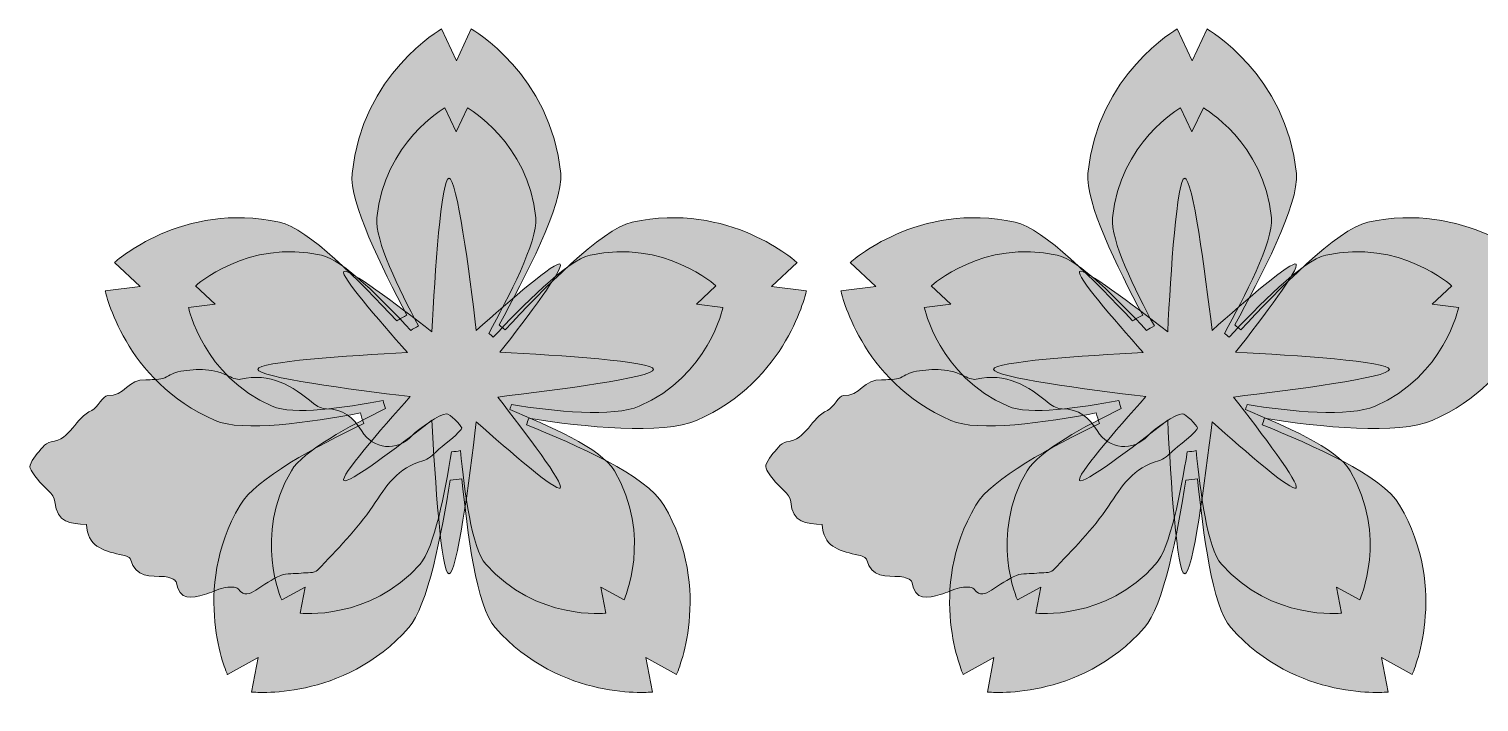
# Model space of a CAD drawing. Header units: inches. Extents: x 0 to 7.76, y -4.48 to -0.03.
# Drawn here: x 0.068 to 1.601, y -4.478 to -3.767 of the extents above; entities that cross this region are included whole.
import ezdxf

# ---------------------------------------------------------------- set-up
doc = ezdxf.new("R2010")
doc.units = ezdxf.units.IN
doc.header["$MEASUREMENT"] = 0
doc.layers.add('Layer 1', color=7, linetype='Continuous')

msp = doc.modelspace()

# ---------------------------------------------------------------- hatches: boundary and pattern name
at = {"layer": 'Layer 1', "true_color": 0xf39dc3}
h = msp.add_hatch(color=21, dxfattribs=at)
h.dxf.hatch_style = 2
edge = h.paths.add_edge_path()
edge.add_spline(control_points=[(0.8534, -4.0391), (0.8534, -4.0391), (0.8804, -4.0137), (0.8804, -4.0137), (0.8804, -4.0137), (0.8085, -3.9483), (0.706, -3.9711), (0.6734, -3.9783), (0.6106, -4.0434), (0.5717, -4.085), (0.5696, -4.0831), (0.5676, -4.0813), (0.5654, -4.0796), (0.5924, -4.0302), (0.6336, -3.9519), (0.6305, -3.9195), (0.6204, -3.815), (0.536, -3.7668), (0.536, -3.7668), (0.536, -3.7668), (0.5203, -3.8003), (0.5203, -3.8003), (0.5203, -3.8003), (0.5045, -3.7668), (0.5045, -3.7668), (0.5045, -3.7668), (0.4201, -3.815), (0.41, -3.9195), (0.4071, -3.9497), (0.4411, -4.0189), (0.468, -4.0694), (0.4643, -4.0712), (0.4606, -4.0732), (0.4572, -4.0755), (0.4179, -4.033), (0.3636, -3.9778), (0.3332, -3.9711), (0.2308, -3.9483), (0.1588, -4.0137), (0.1588, -4.0137), (0.1588, -4.0137), (0.1858, -4.0391), (0.1858, -4.0391), (0.1858, -4.0391), (0.1491, -4.0437), (0.1491, -4.0437), (0.1491, -4.0437), (0.1688, -4.1389), (0.2651, -4.1807), (0.294, -4.1933), (0.3653, -4.1827), (0.4189, -4.1727), (0.4198, -4.1765), (0.4209, -4.1802), (0.4223, -4.1839), (0.3724, -4.2079), (0.3079, -4.2425), (0.2916, -4.2701), (0.2383, -4.3606), (0.2782, -4.4492), (0.2782, -4.4492), (0.2782, -4.4492), (0.3107, -4.4313), (0.3107, -4.4313), (0.3107, -4.4313), (0.3038, -4.4678), (0.3038, -4.4678), (0.3038, -4.4678), (0.4004, -4.4783), (0.47, -4.3997), (0.4897, -4.3774), (0.5048, -4.3004), (0.5137, -4.2437), (0.5179, -4.2435), (0.522, -4.2431), (0.5261, -4.2423), (0.5319, -4.299), (0.5413, -4.3772), (0.5613, -4.3997), (0.6308, -4.4783), (0.7274, -4.4678), (0.7274, -4.4678), (0.7274, -4.4678), (0.7205, -4.4313), (0.7205, -4.4313), (0.7205, -4.4313), (0.753, -4.4492), (0.753, -4.4492), (0.753, -4.4492), (0.7929, -4.3606), (0.7396, -4.2701), (0.721, -4.2385), (0.6467, -4.2067), (0.5943, -4.1852), (0.5952, -4.1829), (0.596, -4.1806), (0.5968, -4.1782), (0.6545, -4.188), (0.7391, -4.1959), (0.7741, -4.1807), (0.8704, -4.1389), (0.8902, -4.0437), (0.8902, -4.0437), (0.8902, -4.0437), (0.8534, -4.0391), (0.8534, -4.0391)], knot_values=[0, 0, 0, 0, 1, 1, 1, 2, 2, 2, 3, 3, 3, 4, 4, 4, 5, 5, 5, 6, 6, 6, 7, 7, 7, 8, 8, 8, 9, 9, 9, 10, 10, 10, 11, 11, 11, 12, 12, 12, 13, 13, 13, 14, 14, 14, 15, 15, 15, 16, 16, 16, 17, 17, 17, 18, 18, 18, 19, 19, 19, 20, 20, 20, 21, 21, 21, 22, 22, 22, 23, 23, 23, 24, 24, 24, 25, 25, 25, 26, 26, 26, 27, 27, 27, 28, 28, 28, 29, 29, 29, 30, 30, 30, 31, 31, 31, 32, 32, 32, 33, 33, 33, 34, 34, 34, 35, 35, 35, 35], degree=3, periodic=1)
h = msp.add_hatch(color=21, dxfattribs=at)
h.dxf.hatch_style = 2
edge = h.paths.add_edge_path()
edge.add_spline(control_points=[(1.6312, -4.0391), (1.6312, -4.0391), (1.6582, -4.0137), (1.6582, -4.0137), (1.6582, -4.0137), (1.5863, -3.9483), (1.4838, -3.9711), (1.4512, -3.9783), (1.3883, -4.0434), (1.3494, -4.085), (1.3474, -4.0831), (1.3453, -4.0813), (1.3431, -4.0796), (1.3702, -4.0302), (1.4114, -3.9519), (1.4083, -3.9195), (1.3982, -3.815), (1.3138, -3.7668), (1.3138, -3.7668), (1.3138, -3.7668), (1.298, -3.8003), (1.298, -3.8003), (1.298, -3.8003), (1.2822, -3.7668), (1.2822, -3.7668), (1.2822, -3.7668), (1.1979, -3.815), (1.1878, -3.9195), (1.1849, -3.9497), (1.2189, -4.0189), (1.2458, -4.0694), (1.2421, -4.0712), (1.2384, -4.0732), (1.235, -4.0755), (1.1957, -4.033), (1.1413, -3.9778), (1.111, -3.9711), (1.0085, -3.9483), (0.9366, -4.0137), (0.9366, -4.0137), (0.9366, -4.0137), (0.9636, -4.0391), (0.9636, -4.0391), (0.9636, -4.0391), (0.9268, -4.0437), (0.9268, -4.0437), (0.9268, -4.0437), (0.9466, -4.1389), (1.0429, -4.1807), (1.0717, -4.1933), (1.143, -4.1827), (1.1967, -4.1727), (1.1976, -4.1765), (1.1987, -4.1802), (1.2001, -4.1839), (1.1502, -4.2079), (1.0857, -4.2425), (1.0694, -4.2701), (1.0161, -4.3606), (1.056, -4.4492), (1.056, -4.4492), (1.056, -4.4492), (1.0885, -4.4313), (1.0885, -4.4313), (1.0885, -4.4313), (1.0816, -4.4678), (1.0816, -4.4678), (1.0816, -4.4678), (1.1782, -4.4783), (1.2477, -4.3997), (1.2675, -4.3774), (1.2826, -4.3004), (1.2915, -4.2437), (1.2957, -4.2435), (1.2998, -4.2431), (1.3038, -4.2423), (1.3097, -4.299), (1.3191, -4.3772), (1.339, -4.3997), (1.4086, -4.4783), (1.5052, -4.4678), (1.5052, -4.4678), (1.5052, -4.4678), (1.4983, -4.4313), (1.4983, -4.4313), (1.4983, -4.4313), (1.5307, -4.4492), (1.5307, -4.4492), (1.5307, -4.4492), (1.5707, -4.3606), (1.5174, -4.2701), (1.4988, -4.2385), (1.4245, -4.2067), (1.3721, -4.1852), (1.373, -4.1829), (1.3738, -4.1806), (1.3745, -4.1782), (1.4323, -4.188), (1.5169, -4.1959), (1.5519, -4.1807), (1.6482, -4.1389), (1.668, -4.0437), (1.668, -4.0437), (1.668, -4.0437), (1.6312, -4.0391), (1.6312, -4.0391)], knot_values=[0, 0, 0, 0, 1, 1, 1, 2, 2, 2, 3, 3, 3, 4, 4, 4, 5, 5, 5, 6, 6, 6, 7, 7, 7, 8, 8, 8, 9, 9, 9, 10, 10, 10, 11, 11, 11, 12, 12, 12, 13, 13, 13, 14, 14, 14, 15, 15, 15, 16, 16, 16, 17, 17, 17, 18, 18, 18, 19, 19, 19, 20, 20, 20, 21, 21, 21, 22, 22, 22, 23, 23, 23, 24, 24, 24, 25, 25, 25, 26, 26, 26, 27, 27, 27, 28, 28, 28, 29, 29, 29, 30, 30, 30, 31, 31, 31, 32, 32, 32, 33, 33, 33, 34, 34, 34, 35, 35, 35, 35], degree=3, periodic=1)
at = {"layer": 'Layer 1', "true_color": 0xf5b9d4}
h = msp.add_hatch(color=254, dxfattribs=at)
h.dxf.hatch_style = 2
edge = h.paths.add_edge_path()
edge.add_spline(control_points=[(0.7741, -4.0577), (0.7741, -4.0577), (0.7947, -4.0384), (0.7947, -4.0384), (0.7947, -4.0384), (0.7398, -3.9885), (0.6617, -4.0059), (0.6369, -4.0114), (0.5889, -4.061), (0.5593, -4.0927), (0.5578, -4.0913), (0.5562, -4.0899), (0.5545, -4.0886), (0.5751, -4.0509), (0.6065, -3.9912), (0.6041, -3.9666), (0.5965, -3.8869), (0.5321, -3.8501), (0.5321, -3.8501), (0.5321, -3.8501), (0.5201, -3.8757), (0.5201, -3.8757), (0.5201, -3.8757), (0.5081, -3.8501), (0.5081, -3.8501), (0.5081, -3.8501), (0.4437, -3.8869), (0.4361, -3.9666), (0.4339, -3.9896), (0.4597, -4.0424), (0.4803, -4.0808), (0.4774, -4.0822), (0.4746, -4.0837), (0.472, -4.0855), (0.4421, -4.0531), (0.4006, -4.011), (0.3775, -4.0059), (0.2994, -3.9885), (0.2445, -4.0384), (0.2445, -4.0384), (0.2445, -4.0384), (0.2651, -4.0577), (0.2651, -4.0577), (0.2651, -4.0577), (0.2371, -4.0612), (0.2371, -4.0612), (0.2371, -4.0612), (0.2522, -4.1338), (0.3256, -4.1657), (0.3476, -4.1753), (0.4019, -4.1672), (0.4428, -4.1596), (0.4435, -4.1625), (0.4444, -4.1653), (0.4454, -4.1681), (0.4074, -4.1864), (0.3582, -4.2128), (0.3458, -4.2339), (0.3052, -4.3028), (0.3356, -4.3704), (0.3356, -4.3704), (0.3356, -4.3704), (0.3604, -4.3568), (0.3604, -4.3568), (0.3604, -4.3568), (0.3551, -4.3845), (0.3551, -4.3845), (0.3551, -4.3845), (0.4287, -4.3926), (0.4818, -4.3327), (0.4968, -4.3156), (0.5083, -4.2569), (0.5151, -4.2137), (0.5183, -4.2136), (0.5215, -4.2132), (0.5245, -4.2126), (0.529, -4.2559), (0.5362, -4.3155), (0.5514, -4.3327), (0.6044, -4.3926), (0.6781, -4.3845), (0.6781, -4.3845), (0.6781, -4.3845), (0.6728, -4.3568), (0.6728, -4.3568), (0.6728, -4.3568), (0.6975, -4.3704), (0.6975, -4.3704), (0.6975, -4.3704), (0.728, -4.3028), (0.6873, -4.2339), (0.6731, -4.2098), (0.6165, -4.1855), (0.5766, -4.1692), (0.5772, -4.1674), (0.5779, -4.1656), (0.5784, -4.1638), (0.6224, -4.1713), (0.687, -4.1773), (0.7136, -4.1657), (0.787, -4.1338), (0.8021, -4.0612), (0.8021, -4.0612), (0.8021, -4.0612), (0.7741, -4.0577), (0.7741, -4.0577)], knot_values=[0, 0, 0, 0, 1, 1, 1, 2, 2, 2, 3, 3, 3, 4, 4, 4, 5, 5, 5, 6, 6, 6, 7, 7, 7, 8, 8, 8, 9, 9, 9, 10, 10, 10, 11, 11, 11, 12, 12, 12, 13, 13, 13, 14, 14, 14, 15, 15, 15, 16, 16, 16, 17, 17, 17, 18, 18, 18, 19, 19, 19, 20, 20, 20, 21, 21, 21, 22, 22, 22, 23, 23, 23, 24, 24, 24, 25, 25, 25, 26, 26, 26, 27, 27, 27, 28, 28, 28, 29, 29, 29, 30, 30, 30, 31, 31, 31, 32, 32, 32, 33, 33, 33, 34, 34, 34, 35, 35, 35, 35], degree=3, periodic=1)
h = msp.add_hatch(color=254, dxfattribs=at)
h.dxf.hatch_style = 2
edge = h.paths.add_edge_path()
edge.add_spline(control_points=[(1.5519, -4.0577), (1.5519, -4.0577), (1.5725, -4.0384), (1.5725, -4.0384), (1.5725, -4.0384), (1.5176, -3.9885), (1.4395, -4.0059), (1.4146, -4.0114), (1.3667, -4.061), (1.3371, -4.0927), (1.3355, -4.0913), (1.3339, -4.0899), (1.3323, -4.0886), (1.3529, -4.0509), (1.3843, -3.9912), (1.3819, -3.9666), (1.3743, -3.8869), (1.3099, -3.8501), (1.3099, -3.8501), (1.3099, -3.8501), (1.2979, -3.8757), (1.2979, -3.8757), (1.2979, -3.8757), (1.2858, -3.8501), (1.2858, -3.8501), (1.2858, -3.8501), (1.2215, -3.8869), (1.2138, -3.9666), (1.2116, -3.9896), (1.2375, -4.0424), (1.2581, -4.0808), (1.2552, -4.0822), (1.2524, -4.0837), (1.2498, -4.0855), (1.2199, -4.0531), (1.1784, -4.011), (1.1553, -4.0059), (1.0772, -3.9885), (1.0223, -4.0384), (1.0223, -4.0384), (1.0223, -4.0384), (1.0429, -4.0577), (1.0429, -4.0577), (1.0429, -4.0577), (1.0149, -4.0612), (1.0149, -4.0612), (1.0149, -4.0612), (1.03, -4.1338), (1.1034, -4.1657), (1.1254, -4.1753), (1.1797, -4.1672), (1.2206, -4.1596), (1.2213, -4.1625), (1.2222, -4.1653), (1.2232, -4.1681), (1.1852, -4.1864), (1.136, -4.2128), (1.1236, -4.2339), (1.0829, -4.3028), (1.1134, -4.3704), (1.1134, -4.3704), (1.1134, -4.3704), (1.1381, -4.3568), (1.1381, -4.3568), (1.1381, -4.3568), (1.1328, -4.3845), (1.1328, -4.3845), (1.1328, -4.3845), (1.2065, -4.3926), (1.2595, -4.3327), (1.2746, -4.3156), (1.2861, -4.2569), (1.2929, -4.2137), (1.2961, -4.2136), (1.2992, -4.2132), (1.3023, -4.2126), (1.3068, -4.2559), (1.3139, -4.3155), (1.3291, -4.3327), (1.3822, -4.3926), (1.4558, -4.3845), (1.4558, -4.3845), (1.4558, -4.3845), (1.4505, -4.3568), (1.4505, -4.3568), (1.4505, -4.3568), (1.4753, -4.3704), (1.4753, -4.3704), (1.4753, -4.3704), (1.5057, -4.3028), (1.4651, -4.2339), (1.4509, -4.2098), (1.3943, -4.1855), (1.3543, -4.1692), (1.355, -4.1674), (1.3557, -4.1656), (1.3562, -4.1638), (1.4002, -4.1713), (1.4647, -4.1773), (1.4914, -4.1657), (1.5648, -4.1338), (1.5799, -4.0612), (1.5799, -4.0612), (1.5799, -4.0612), (1.5519, -4.0577), (1.5519, -4.0577)], knot_values=[0, 0, 0, 0, 1, 1, 1, 2, 2, 2, 3, 3, 3, 4, 4, 4, 5, 5, 5, 6, 6, 6, 7, 7, 7, 8, 8, 8, 9, 9, 9, 10, 10, 10, 11, 11, 11, 12, 12, 12, 13, 13, 13, 14, 14, 14, 15, 15, 15, 16, 16, 16, 17, 17, 17, 18, 18, 18, 19, 19, 19, 20, 20, 20, 21, 21, 21, 22, 22, 22, 23, 23, 23, 24, 24, 24, 25, 25, 25, 26, 26, 26, 27, 27, 27, 28, 28, 28, 29, 29, 29, 30, 30, 30, 31, 31, 31, 32, 32, 32, 33, 33, 33, 34, 34, 34, 35, 35, 35, 35], degree=3, periodic=1)
at = {"layer": 'Layer 1', "true_color": 0xec008b}
h = msp.add_hatch(color=230, dxfattribs=at)
h.dxf.hatch_style = 2
edge = h.paths.add_edge_path()
edge.add_spline(control_points=[(0.7288, -4.1267), (0.7288, -4.1183), (0.6286, -4.1118), (0.5662, -4.1086), (0.5959, -4.0706), (0.6343, -4.0196), (0.6301, -4.0155), (0.626, -4.0113), (0.5771, -4.0535), (0.5413, -4.0855), (0.5339, -4.0231), (0.5208, -3.9246), (0.5125, -3.9246), (0.5041, -3.9246), (0.4976, -4.0248), (0.4944, -4.0871), (0.4565, -4.0575), (0.4055, -4.0191), (0.4013, -4.0232), (0.3973, -4.0273), (0.4369, -4.0734), (0.4685, -4.1088), (0.4059, -4.1121), (0.3104, -4.1185), (0.3104, -4.1267), (0.3104, -4.135), (0.4089, -4.148), (0.4714, -4.1555), (0.4394, -4.1912), (0.3971, -4.2401), (0.4013, -4.2443), (0.4055, -4.2484), (0.4565, -4.21), (0.4944, -4.1804), (0.4977, -4.2428), (0.5041, -4.343), (0.5125, -4.343), (0.5208, -4.343), (0.5339, -4.2445), (0.5413, -4.182), (0.5771, -4.214), (0.626, -4.2562), (0.6301, -4.2521), (0.6344, -4.2478), (0.5938, -4.1942), (0.5639, -4.1559), (0.6261, -4.1486), (0.7288, -4.1352), (0.7288, -4.1267)], knot_values=[0, 0, 0, 0, 1, 1, 1, 2, 2, 2, 3, 3, 3, 4, 4, 4, 5, 5, 5, 6, 6, 6, 7, 7, 7, 8, 8, 8, 9, 9, 9, 10, 10, 10, 11, 11, 11, 12, 12, 12, 13, 13, 13, 14, 14, 14, 15, 15, 15, 16, 16, 16, 16], degree=3, periodic=1)
h = msp.add_hatch(color=230, dxfattribs=at)
h.dxf.hatch_style = 2
edge = h.paths.add_edge_path()
edge.add_spline(control_points=[(1.5066, -4.1267), (1.5066, -4.1183), (1.4064, -4.1118), (1.344, -4.1086), (1.3736, -4.0706), (1.4121, -4.0196), (1.4079, -4.0155), (1.4037, -4.0113), (1.3549, -4.0535), (1.3191, -4.0855), (1.3117, -4.0231), (1.2986, -3.9246), (1.2903, -3.9246), (1.2819, -3.9246), (1.2754, -4.0248), (1.2722, -4.0871), (1.2343, -4.0575), (1.1832, -4.0191), (1.1791, -4.0232), (1.175, -4.0273), (1.2147, -4.0734), (1.2463, -4.1088), (1.1837, -4.1121), (1.0882, -4.1185), (1.0882, -4.1267), (1.0882, -4.135), (1.1867, -4.148), (1.2492, -4.1555), (1.2172, -4.1912), (1.1749, -4.2401), (1.1791, -4.2443), (1.1832, -4.2484), (1.2343, -4.21), (1.2722, -4.1804), (1.2754, -4.2428), (1.2819, -4.343), (1.2903, -4.343), (1.2986, -4.343), (1.3117, -4.2445), (1.3191, -4.182), (1.3549, -4.214), (1.4037, -4.2562), (1.4079, -4.2521), (1.4122, -4.2478), (1.3716, -4.1942), (1.3417, -4.1559), (1.4038, -4.1486), (1.5066, -4.1352), (1.5066, -4.1267)], knot_values=[0, 0, 0, 0, 1, 1, 1, 2, 2, 2, 3, 3, 3, 4, 4, 4, 5, 5, 5, 6, 6, 6, 7, 7, 7, 8, 8, 8, 9, 9, 9, 10, 10, 10, 11, 11, 11, 12, 12, 12, 13, 13, 13, 14, 14, 14, 15, 15, 15, 16, 16, 16, 16], degree=3, periodic=1)
at = {"layer": 'Layer 1', "true_color": 0x38b449}
h = msp.add_hatch(color=95, dxfattribs=at)
h.dxf.hatch_style = 2
edge = h.paths.add_edge_path()
edge.add_spline(control_points=[(0.1292, -4.2907), (0.1123, -4.2896), (0.0976, -4.2891), (0.0959, -4.2666), (0.0953, -4.2583), (0.0835, -4.251), (0.0774, -4.2428), (0.074, -4.2383), (0.0684, -4.2318), (0.0696, -4.228), (0.0718, -4.2209), (0.0779, -4.2148), (0.083, -4.2088), (0.0851, -4.2063), (0.0886, -4.2037), (0.0917, -4.2034), (0.1128, -4.201), (0.1173, -4.1776), (0.1347, -4.1701), (0.1415, -4.1671), (0.1465, -4.154), (0.1516, -4.1544), (0.1686, -4.1557), (0.1741, -4.1362), (0.1919, -4.1377), (0.1979, -4.1374), (0.2043, -4.1379), (0.2099, -4.1362), (0.2154, -4.1345), (0.2198, -4.1305), (0.2256, -4.1293), (0.2427, -4.126), (0.2609, -4.1248), (0.2779, -4.133), (0.2823, -4.1351), (0.2879, -4.138), (0.2921, -4.137), (0.3233, -4.1298), (0.3468, -4.1439), (0.3692, -4.1628), (0.3728, -4.1659), (0.3783, -4.1684), (0.3829, -4.1684), (0.4003, -4.1684), (0.4112, -4.1774), (0.4198, -4.1914), (0.4324, -4.2118), (0.4576, -4.2141), (0.4736, -4.1966), (0.4802, -4.1895), (0.5031, -4.1737), (0.5097, -4.1736), (0.5132, -4.1736), (0.5249, -4.1851), (0.5259, -4.1886), (0.5268, -4.1915), (0.5028, -4.21), (0.4998, -4.2129), (0.4954, -4.2171), (0.4904, -4.222), (0.4849, -4.2234), (0.4584, -4.2301), (0.4459, -4.25), (0.4318, -4.2713), (0.4155, -4.2959), (0.3938, -4.3172), (0.3735, -4.339), (0.3703, -4.3425), (0.3621, -4.3414), (0.3562, -4.3421), (0.3489, -4.343), (0.341, -4.3419), (0.3346, -4.3445), (0.3252, -4.3484), (0.3169, -4.3548), (0.3081, -4.3602), (0.3016, -4.3642), (0.2961, -4.3672), (0.2896, -4.3588), (0.2875, -4.356), (0.2794, -4.3566), (0.2744, -4.3577), (0.2674, -4.3591), (0.261, -4.363), (0.254, -4.3647), (0.2408, -4.3682), (0.2272, -4.3722), (0.2239, -4.3514), (0.2235, -4.3489), (0.216, -4.346), (0.2117, -4.3458), (0.1969, -4.345), (0.1812, -4.3474), (0.1759, -4.3274), (0.1752, -4.3248), (0.1684, -4.3232), (0.1642, -4.3223), (0.1463, -4.3185), (0.13, -4.3132), (0.1292, -4.2907)], knot_values=[0, 0, 0, 0, 1, 1, 1, 2, 2, 2, 3, 3, 3, 4, 4, 4, 5, 5, 5, 6, 6, 6, 7, 7, 7, 8, 8, 8, 9, 9, 9, 10, 10, 10, 11, 11, 11, 12, 12, 12, 13, 13, 13, 14, 14, 14, 15, 15, 15, 16, 16, 16, 17, 17, 17, 18, 18, 18, 19, 19, 19, 20, 20, 20, 21, 21, 21, 22, 22, 22, 23, 23, 23, 24, 24, 24, 25, 25, 25, 26, 26, 26, 27, 27, 27, 28, 28, 28, 29, 29, 29, 30, 30, 30, 31, 31, 31, 32, 32, 32, 33, 33, 33, 33], degree=3, periodic=1)
h = msp.add_hatch(color=95, dxfattribs=at)
h.dxf.hatch_style = 2
edge = h.paths.add_edge_path()
edge.add_spline(control_points=[(0.907, -4.2907), (0.8901, -4.2896), (0.8753, -4.2891), (0.8737, -4.2666), (0.8731, -4.2583), (0.8613, -4.251), (0.8552, -4.2428), (0.8518, -4.2383), (0.8462, -4.2318), (0.8474, -4.228), (0.8496, -4.2209), (0.8557, -4.2148), (0.8608, -4.2088), (0.8629, -4.2063), (0.8663, -4.2037), (0.8694, -4.2034), (0.8905, -4.201), (0.8951, -4.1776), (0.9125, -4.1701), (0.9193, -4.1671), (0.9243, -4.154), (0.9294, -4.1544), (0.9464, -4.1557), (0.9519, -4.1362), (0.9697, -4.1377), (0.9756, -4.1374), (0.9821, -4.1379), (0.9877, -4.1362), (0.9931, -4.1345), (0.9976, -4.1305), (1.0034, -4.1293), (1.0205, -4.126), (1.0387, -4.1248), (1.0557, -4.133), (1.0601, -4.1351), (1.0656, -4.138), (1.0698, -4.137), (1.101, -4.1298), (1.1246, -4.1439), (1.1469, -4.1628), (1.1506, -4.1659), (1.1561, -4.1684), (1.1607, -4.1684), (1.1781, -4.1684), (1.189, -4.1774), (1.1976, -4.1914), (1.2102, -4.2118), (1.2354, -4.2141), (1.2514, -4.1966), (1.258, -4.1895), (1.2808, -4.1737), (1.2875, -4.1736), (1.291, -4.1736), (1.3027, -4.1851), (1.3037, -4.1886), (1.3046, -4.1915), (1.2805, -4.21), (1.2776, -4.2129), (1.2732, -4.2171), (1.2682, -4.222), (1.2626, -4.2234), (1.2362, -4.2301), (1.2237, -4.25), (1.2096, -4.2713), (1.1933, -4.2959), (1.1716, -4.3172), (1.1513, -4.339), (1.1481, -4.3425), (1.1399, -4.3414), (1.1339, -4.3421), (1.1267, -4.343), (1.1188, -4.3419), (1.1124, -4.3445), (1.103, -4.3484), (1.0946, -4.3548), (1.0859, -4.3602), (1.0794, -4.3642), (1.0739, -4.3672), (1.0674, -4.3588), (1.0653, -4.356), (1.0572, -4.3566), (1.0522, -4.3577), (1.0452, -4.3591), (1.0388, -4.363), (1.0318, -4.3647), (1.0186, -4.3682), (1.005, -4.3722), (1.0017, -4.3514), (1.0013, -4.3489), (0.9938, -4.346), (0.9895, -4.3458), (0.9747, -4.345), (0.959, -4.3474), (0.9537, -4.3274), (0.953, -4.3248), (0.9462, -4.3232), (0.942, -4.3223), (0.9241, -4.3185), (0.9078, -4.3132), (0.907, -4.2907)], knot_values=[0, 0, 0, 0, 1, 1, 1, 2, 2, 2, 3, 3, 3, 4, 4, 4, 5, 5, 5, 6, 6, 6, 7, 7, 7, 8, 8, 8, 9, 9, 9, 10, 10, 10, 11, 11, 11, 12, 12, 12, 13, 13, 13, 14, 14, 14, 15, 15, 15, 16, 16, 16, 17, 17, 17, 18, 18, 18, 19, 19, 19, 20, 20, 20, 21, 21, 21, 22, 22, 22, 23, 23, 23, 24, 24, 24, 25, 25, 25, 26, 26, 26, 27, 27, 27, 28, 28, 28, 29, 29, 29, 30, 30, 30, 31, 31, 31, 32, 32, 32, 33, 33, 33, 33], degree=3, periodic=1)

# ---------------------------------------------------------------- linework, layer by layer
at = {"layer": 'Layer 1', "lineweight": 0}
for points, knots in [([(0.8534, -4.0391), (0.8534, -4.0391), (0.8804, -4.0137), (0.8804, -4.0137), (0.8804, -4.0137), (0.8085, -3.9483), (0.706, -3.9711), (0.6734, -3.9783), (0.6106, -4.0434), (0.5717, -4.085), (0.5696, -4.0831), (0.5676, -4.0813), (0.5654, -4.0796), (0.5924, -4.0302), (0.6336, -3.9519), (0.6305, -3.9195), (0.6204, -3.815), (0.536, -3.7668), (0.536, -3.7668), (0.536, -3.7668), (0.5203, -3.8003), (0.5203, -3.8003), (0.5203, -3.8003), (0.5045, -3.7668), (0.5045, -3.7668), (0.5045, -3.7668), (0.4201, -3.815), (0.41, -3.9195), (0.4071, -3.9497), (0.4411, -4.0189), (0.468, -4.0694), (0.4643, -4.0712), (0.4606, -4.0732), (0.4572, -4.0755), (0.4179, -4.033), (0.3636, -3.9778), (0.3332, -3.9711), (0.2308, -3.9483), (0.1588, -4.0137), (0.1588, -4.0137), (0.1588, -4.0137), (0.1858, -4.0391), (0.1858, -4.0391), (0.1858, -4.0391), (0.1491, -4.0437), (0.1491, -4.0437), (0.1491, -4.0437), (0.1688, -4.1389), (0.2651, -4.1807), (0.294, -4.1933), (0.3653, -4.1827), (0.4189, -4.1727), (0.4198, -4.1765), (0.4209, -4.1802), (0.4223, -4.1839), (0.3724, -4.2079), (0.3079, -4.2425), (0.2916, -4.2701), (0.2383, -4.3606), (0.2782, -4.4492), (0.2782, -4.4492), (0.2782, -4.4492), (0.3107, -4.4313), (0.3107, -4.4313), (0.3107, -4.4313), (0.3038, -4.4678), (0.3038, -4.4678), (0.3038, -4.4678), (0.4004, -4.4783), (0.47, -4.3997), (0.4897, -4.3774), (0.5048, -4.3004), (0.5137, -4.2437), (0.5179, -4.2435), (0.522, -4.2431), (0.5261, -4.2423), (0.5319, -4.299), (0.5413, -4.3772), (0.5613, -4.3997), (0.6308, -4.4783), (0.7274, -4.4678), (0.7274, -4.4678), (0.7274, -4.4678), (0.7205, -4.4313), (0.7205, -4.4313), (0.7205, -4.4313), (0.753, -4.4492), (0.753, -4.4492), (0.753, -4.4492), (0.7929, -4.3606), (0.7396, -4.2701), (0.721, -4.2385), (0.6467, -4.2067), (0.5943, -4.1852), (0.5952, -4.1829), (0.596, -4.1806), (0.5968, -4.1782), (0.6545, -4.188), (0.7391, -4.1959), (0.7741, -4.1807), (0.8704, -4.1389), (0.8902, -4.0437), (0.8902, -4.0437), (0.8902, -4.0437), (0.8534, -4.0391), (0.8534, -4.0391)], [0, 0, 0, 0, 1, 1, 1, 2, 2, 2, 3, 3, 3, 4, 4, 4, 5, 5, 5, 6, 6, 6, 7, 7, 7, 8, 8, 8, 9, 9, 9, 10, 10, 10, 11, 11, 11, 12, 12, 12, 13, 13, 13, 14, 14, 14, 15, 15, 15, 16, 16, 16, 17, 17, 17, 18, 18, 18, 19, 19, 19, 20, 20, 20, 21, 21, 21, 22, 22, 22, 23, 23, 23, 24, 24, 24, 25, 25, 25, 26, 26, 26, 27, 27, 27, 28, 28, 28, 29, 29, 29, 30, 30, 30, 31, 31, 31, 32, 32, 32, 33, 33, 33, 34, 34, 34, 35, 35, 35, 35]), ([(1.6312, -4.0391), (1.6312, -4.0391), (1.6582, -4.0137), (1.6582, -4.0137), (1.6582, -4.0137), (1.5863, -3.9483), (1.4838, -3.9711), (1.4512, -3.9783), (1.3883, -4.0434), (1.3494, -4.085), (1.3474, -4.0831), (1.3453, -4.0813), (1.3431, -4.0796), (1.3702, -4.0302), (1.4114, -3.9519), (1.4083, -3.9195), (1.3982, -3.815), (1.3138, -3.7668), (1.3138, -3.7668), (1.3138, -3.7668), (1.298, -3.8003), (1.298, -3.8003), (1.298, -3.8003), (1.2822, -3.7668), (1.2822, -3.7668), (1.2822, -3.7668), (1.1979, -3.815), (1.1878, -3.9195), (1.1849, -3.9497), (1.2189, -4.0189), (1.2458, -4.0694), (1.2421, -4.0712), (1.2384, -4.0732), (1.235, -4.0755), (1.1957, -4.033), (1.1413, -3.9778), (1.111, -3.9711), (1.0085, -3.9483), (0.9366, -4.0137), (0.9366, -4.0137), (0.9366, -4.0137), (0.9636, -4.0391), (0.9636, -4.0391), (0.9636, -4.0391), (0.9268, -4.0437), (0.9268, -4.0437), (0.9268, -4.0437), (0.9466, -4.1389), (1.0429, -4.1807), (1.0717, -4.1933), (1.143, -4.1827), (1.1967, -4.1727), (1.1976, -4.1765), (1.1987, -4.1802), (1.2001, -4.1839), (1.1502, -4.2079), (1.0857, -4.2425), (1.0694, -4.2701), (1.0161, -4.3606), (1.056, -4.4492), (1.056, -4.4492), (1.056, -4.4492), (1.0885, -4.4313), (1.0885, -4.4313), (1.0885, -4.4313), (1.0816, -4.4678), (1.0816, -4.4678), (1.0816, -4.4678), (1.1782, -4.4783), (1.2477, -4.3997), (1.2675, -4.3774), (1.2826, -4.3004), (1.2915, -4.2437), (1.2957, -4.2435), (1.2998, -4.2431), (1.3038, -4.2423), (1.3097, -4.299), (1.3191, -4.3772), (1.339, -4.3997), (1.4086, -4.4783), (1.5052, -4.4678), (1.5052, -4.4678), (1.5052, -4.4678), (1.4983, -4.4313), (1.4983, -4.4313), (1.4983, -4.4313), (1.5307, -4.4492), (1.5307, -4.4492), (1.5307, -4.4492), (1.5707, -4.3606), (1.5174, -4.2701), (1.4988, -4.2385), (1.4245, -4.2067), (1.3721, -4.1852), (1.373, -4.1829), (1.3738, -4.1806), (1.3745, -4.1782), (1.4323, -4.188), (1.5169, -4.1959), (1.5519, -4.1807), (1.6482, -4.1389), (1.668, -4.0437), (1.668, -4.0437), (1.668, -4.0437), (1.6312, -4.0391), (1.6312, -4.0391)], [0, 0, 0, 0, 1, 1, 1, 2, 2, 2, 3, 3, 3, 4, 4, 4, 5, 5, 5, 6, 6, 6, 7, 7, 7, 8, 8, 8, 9, 9, 9, 10, 10, 10, 11, 11, 11, 12, 12, 12, 13, 13, 13, 14, 14, 14, 15, 15, 15, 16, 16, 16, 17, 17, 17, 18, 18, 18, 19, 19, 19, 20, 20, 20, 21, 21, 21, 22, 22, 22, 23, 23, 23, 24, 24, 24, 25, 25, 25, 26, 26, 26, 27, 27, 27, 28, 28, 28, 29, 29, 29, 30, 30, 30, 31, 31, 31, 32, 32, 32, 33, 33, 33, 34, 34, 34, 35, 35, 35, 35]), ([(0.7741, -4.0577), (0.7741, -4.0577), (0.7947, -4.0384), (0.7947, -4.0384), (0.7947, -4.0384), (0.7398, -3.9885), (0.6617, -4.0059), (0.6369, -4.0114), (0.5889, -4.061), (0.5593, -4.0927), (0.5578, -4.0913), (0.5562, -4.0899), (0.5545, -4.0886), (0.5751, -4.0509), (0.6065, -3.9912), (0.6041, -3.9666), (0.5965, -3.8869), (0.5321, -3.8501), (0.5321, -3.8501), (0.5321, -3.8501), (0.5201, -3.8757), (0.5201, -3.8757), (0.5201, -3.8757), (0.5081, -3.8501), (0.5081, -3.8501), (0.5081, -3.8501), (0.4437, -3.8869), (0.4361, -3.9666), (0.4339, -3.9896), (0.4597, -4.0424), (0.4803, -4.0808), (0.4774, -4.0822), (0.4746, -4.0837), (0.472, -4.0855), (0.4421, -4.0531), (0.4006, -4.011), (0.3775, -4.0059), (0.2994, -3.9885), (0.2445, -4.0384), (0.2445, -4.0384), (0.2445, -4.0384), (0.2651, -4.0577), (0.2651, -4.0577), (0.2651, -4.0577), (0.2371, -4.0612), (0.2371, -4.0612), (0.2371, -4.0612), (0.2522, -4.1338), (0.3256, -4.1657), (0.3476, -4.1753), (0.4019, -4.1672), (0.4428, -4.1596), (0.4435, -4.1625), (0.4444, -4.1653), (0.4454, -4.1681), (0.4074, -4.1864), (0.3582, -4.2128), (0.3458, -4.2339), (0.3052, -4.3028), (0.3356, -4.3704), (0.3356, -4.3704), (0.3356, -4.3704), (0.3604, -4.3568), (0.3604, -4.3568), (0.3604, -4.3568), (0.3551, -4.3845), (0.3551, -4.3845), (0.3551, -4.3845), (0.4287, -4.3926), (0.4818, -4.3327), (0.4968, -4.3156), (0.5083, -4.2569), (0.5151, -4.2137), (0.5183, -4.2136), (0.5215, -4.2132), (0.5245, -4.2126), (0.529, -4.2559), (0.5362, -4.3155), (0.5514, -4.3327), (0.6044, -4.3926), (0.6781, -4.3845), (0.6781, -4.3845), (0.6781, -4.3845), (0.6728, -4.3568), (0.6728, -4.3568), (0.6728, -4.3568), (0.6975, -4.3704), (0.6975, -4.3704), (0.6975, -4.3704), (0.728, -4.3028), (0.6873, -4.2339), (0.6731, -4.2098), (0.6165, -4.1855), (0.5766, -4.1692), (0.5772, -4.1674), (0.5779, -4.1656), (0.5784, -4.1638), (0.6224, -4.1713), (0.687, -4.1773), (0.7136, -4.1657), (0.787, -4.1338), (0.8021, -4.0612), (0.8021, -4.0612), (0.8021, -4.0612), (0.7741, -4.0577), (0.7741, -4.0577)], [0, 0, 0, 0, 1, 1, 1, 2, 2, 2, 3, 3, 3, 4, 4, 4, 5, 5, 5, 6, 6, 6, 7, 7, 7, 8, 8, 8, 9, 9, 9, 10, 10, 10, 11, 11, 11, 12, 12, 12, 13, 13, 13, 14, 14, 14, 15, 15, 15, 16, 16, 16, 17, 17, 17, 18, 18, 18, 19, 19, 19, 20, 20, 20, 21, 21, 21, 22, 22, 22, 23, 23, 23, 24, 24, 24, 25, 25, 25, 26, 26, 26, 27, 27, 27, 28, 28, 28, 29, 29, 29, 30, 30, 30, 31, 31, 31, 32, 32, 32, 33, 33, 33, 34, 34, 34, 35, 35, 35, 35]), ([(1.5519, -4.0577), (1.5519, -4.0577), (1.5725, -4.0384), (1.5725, -4.0384), (1.5725, -4.0384), (1.5176, -3.9885), (1.4395, -4.0059), (1.4146, -4.0114), (1.3667, -4.061), (1.3371, -4.0927), (1.3355, -4.0913), (1.3339, -4.0899), (1.3323, -4.0886), (1.3529, -4.0509), (1.3843, -3.9912), (1.3819, -3.9666), (1.3743, -3.8869), (1.3099, -3.8501), (1.3099, -3.8501), (1.3099, -3.8501), (1.2979, -3.8757), (1.2979, -3.8757), (1.2979, -3.8757), (1.2858, -3.8501), (1.2858, -3.8501), (1.2858, -3.8501), (1.2215, -3.8869), (1.2138, -3.9666), (1.2116, -3.9896), (1.2375, -4.0424), (1.2581, -4.0808), (1.2552, -4.0822), (1.2524, -4.0837), (1.2498, -4.0855), (1.2199, -4.0531), (1.1784, -4.011), (1.1553, -4.0059), (1.0772, -3.9885), (1.0223, -4.0384), (1.0223, -4.0384), (1.0223, -4.0384), (1.0429, -4.0577), (1.0429, -4.0577), (1.0429, -4.0577), (1.0149, -4.0612), (1.0149, -4.0612), (1.0149, -4.0612), (1.03, -4.1338), (1.1034, -4.1657), (1.1254, -4.1753), (1.1797, -4.1672), (1.2206, -4.1596), (1.2213, -4.1625), (1.2222, -4.1653), (1.2232, -4.1681), (1.1852, -4.1864), (1.136, -4.2128), (1.1236, -4.2339), (1.0829, -4.3028), (1.1134, -4.3704), (1.1134, -4.3704), (1.1134, -4.3704), (1.1381, -4.3568), (1.1381, -4.3568), (1.1381, -4.3568), (1.1328, -4.3845), (1.1328, -4.3845), (1.1328, -4.3845), (1.2065, -4.3926), (1.2595, -4.3327), (1.2746, -4.3156), (1.2861, -4.2569), (1.2929, -4.2137), (1.2961, -4.2136), (1.2992, -4.2132), (1.3023, -4.2126), (1.3068, -4.2559), (1.3139, -4.3155), (1.3291, -4.3327), (1.3822, -4.3926), (1.4558, -4.3845), (1.4558, -4.3845), (1.4558, -4.3845), (1.4505, -4.3568), (1.4505, -4.3568), (1.4505, -4.3568), (1.4753, -4.3704), (1.4753, -4.3704), (1.4753, -4.3704), (1.5057, -4.3028), (1.4651, -4.2339), (1.4509, -4.2098), (1.3943, -4.1855), (1.3543, -4.1692), (1.355, -4.1674), (1.3557, -4.1656), (1.3562, -4.1638), (1.4002, -4.1713), (1.4647, -4.1773), (1.4914, -4.1657), (1.5648, -4.1338), (1.5799, -4.0612), (1.5799, -4.0612), (1.5799, -4.0612), (1.5519, -4.0577), (1.5519, -4.0577)], [0, 0, 0, 0, 1, 1, 1, 2, 2, 2, 3, 3, 3, 4, 4, 4, 5, 5, 5, 6, 6, 6, 7, 7, 7, 8, 8, 8, 9, 9, 9, 10, 10, 10, 11, 11, 11, 12, 12, 12, 13, 13, 13, 14, 14, 14, 15, 15, 15, 16, 16, 16, 17, 17, 17, 18, 18, 18, 19, 19, 19, 20, 20, 20, 21, 21, 21, 22, 22, 22, 23, 23, 23, 24, 24, 24, 25, 25, 25, 26, 26, 26, 27, 27, 27, 28, 28, 28, 29, 29, 29, 30, 30, 30, 31, 31, 31, 32, 32, 32, 33, 33, 33, 34, 34, 34, 35, 35, 35, 35]), ([(0.7288, -4.1267), (0.7288, -4.1183), (0.6286, -4.1118), (0.5662, -4.1086), (0.5959, -4.0706), (0.6343, -4.0196), (0.6301, -4.0155), (0.626, -4.0113), (0.5771, -4.0535), (0.5413, -4.0855), (0.5339, -4.0231), (0.5208, -3.9246), (0.5125, -3.9246), (0.5041, -3.9246), (0.4976, -4.0248), (0.4944, -4.0871), (0.4565, -4.0575), (0.4055, -4.0191), (0.4013, -4.0232), (0.3973, -4.0273), (0.4369, -4.0734), (0.4685, -4.1088), (0.4059, -4.1121), (0.3104, -4.1185), (0.3104, -4.1267), (0.3104, -4.135), (0.4089, -4.148), (0.4714, -4.1555), (0.4394, -4.1912), (0.3971, -4.2401), (0.4013, -4.2443), (0.4055, -4.2484), (0.4565, -4.21), (0.4944, -4.1804), (0.4977, -4.2428), (0.5041, -4.343), (0.5125, -4.343), (0.5208, -4.343), (0.5339, -4.2445), (0.5413, -4.182), (0.5771, -4.214), (0.626, -4.2562), (0.6301, -4.2521), (0.6344, -4.2478), (0.5938, -4.1942), (0.5639, -4.1559), (0.6261, -4.1486), (0.7288, -4.1352), (0.7288, -4.1267)], [0, 0, 0, 0, 1, 1, 1, 2, 2, 2, 3, 3, 3, 4, 4, 4, 5, 5, 5, 6, 6, 6, 7, 7, 7, 8, 8, 8, 9, 9, 9, 10, 10, 10, 11, 11, 11, 12, 12, 12, 13, 13, 13, 14, 14, 14, 15, 15, 15, 16, 16, 16, 16]), ([(1.5066, -4.1267), (1.5066, -4.1183), (1.4064, -4.1118), (1.344, -4.1086), (1.3736, -4.0706), (1.4121, -4.0196), (1.4079, -4.0155), (1.4037, -4.0113), (1.3549, -4.0535), (1.3191, -4.0855), (1.3117, -4.0231), (1.2986, -3.9246), (1.2903, -3.9246), (1.2819, -3.9246), (1.2754, -4.0248), (1.2722, -4.0871), (1.2343, -4.0575), (1.1832, -4.0191), (1.1791, -4.0232), (1.175, -4.0273), (1.2147, -4.0734), (1.2463, -4.1088), (1.1837, -4.1121), (1.0882, -4.1185), (1.0882, -4.1267), (1.0882, -4.135), (1.1867, -4.148), (1.2492, -4.1555), (1.2172, -4.1912), (1.1749, -4.2401), (1.1791, -4.2443), (1.1832, -4.2484), (1.2343, -4.21), (1.2722, -4.1804), (1.2754, -4.2428), (1.2819, -4.343), (1.2903, -4.343), (1.2986, -4.343), (1.3117, -4.2445), (1.3191, -4.182), (1.3549, -4.214), (1.4037, -4.2562), (1.4079, -4.2521), (1.4122, -4.2478), (1.3716, -4.1942), (1.3417, -4.1559), (1.4038, -4.1486), (1.5066, -4.1352), (1.5066, -4.1267)], [0, 0, 0, 0, 1, 1, 1, 2, 2, 2, 3, 3, 3, 4, 4, 4, 5, 5, 5, 6, 6, 6, 7, 7, 7, 8, 8, 8, 9, 9, 9, 10, 10, 10, 11, 11, 11, 12, 12, 12, 13, 13, 13, 14, 14, 14, 15, 15, 15, 16, 16, 16, 16]), ([(0.1292, -4.2907), (0.1123, -4.2896), (0.0976, -4.2891), (0.0959, -4.2666), (0.0953, -4.2583), (0.0835, -4.251), (0.0774, -4.2428), (0.074, -4.2383), (0.0684, -4.2318), (0.0696, -4.228), (0.0718, -4.2209), (0.0779, -4.2148), (0.083, -4.2088), (0.0851, -4.2063), (0.0886, -4.2037), (0.0917, -4.2034), (0.1128, -4.201), (0.1173, -4.1776), (0.1347, -4.1701), (0.1415, -4.1671), (0.1465, -4.154), (0.1516, -4.1544), (0.1686, -4.1557), (0.1741, -4.1362), (0.1919, -4.1377), (0.1979, -4.1374), (0.2043, -4.1379), (0.2099, -4.1362), (0.2154, -4.1345), (0.2198, -4.1305), (0.2256, -4.1293), (0.2427, -4.126), (0.2609, -4.1248), (0.2779, -4.133), (0.2823, -4.1351), (0.2879, -4.138), (0.2921, -4.137), (0.3233, -4.1298), (0.3468, -4.1439), (0.3692, -4.1628), (0.3728, -4.1659), (0.3783, -4.1684), (0.3829, -4.1684), (0.4003, -4.1684), (0.4112, -4.1774), (0.4198, -4.1914), (0.4324, -4.2118), (0.4576, -4.2141), (0.4736, -4.1966), (0.4802, -4.1895), (0.5031, -4.1737), (0.5097, -4.1736), (0.5132, -4.1736), (0.5249, -4.1851), (0.5259, -4.1886), (0.5268, -4.1915), (0.5028, -4.21), (0.4998, -4.2129), (0.4954, -4.2171), (0.4904, -4.222), (0.4849, -4.2234), (0.4584, -4.2301), (0.4459, -4.25), (0.4318, -4.2713), (0.4155, -4.2959), (0.3938, -4.3172), (0.3735, -4.339), (0.3703, -4.3425), (0.3621, -4.3414), (0.3562, -4.3421), (0.3489, -4.343), (0.341, -4.3419), (0.3346, -4.3445), (0.3252, -4.3484), (0.3169, -4.3548), (0.3081, -4.3602), (0.3016, -4.3642), (0.2961, -4.3672), (0.2896, -4.3588), (0.2875, -4.356), (0.2794, -4.3566), (0.2744, -4.3577), (0.2674, -4.3591), (0.261, -4.363), (0.254, -4.3647), (0.2408, -4.3682), (0.2272, -4.3722), (0.2239, -4.3514), (0.2235, -4.3489), (0.216, -4.346), (0.2117, -4.3458), (0.1969, -4.345), (0.1812, -4.3474), (0.1759, -4.3274), (0.1752, -4.3248), (0.1684, -4.3232), (0.1642, -4.3223), (0.1463, -4.3185), (0.13, -4.3132), (0.1292, -4.2907)], [0, 0, 0, 0, 1, 1, 1, 2, 2, 2, 3, 3, 3, 4, 4, 4, 5, 5, 5, 6, 6, 6, 7, 7, 7, 8, 8, 8, 9, 9, 9, 10, 10, 10, 11, 11, 11, 12, 12, 12, 13, 13, 13, 14, 14, 14, 15, 15, 15, 16, 16, 16, 17, 17, 17, 18, 18, 18, 19, 19, 19, 20, 20, 20, 21, 21, 21, 22, 22, 22, 23, 23, 23, 24, 24, 24, 25, 25, 25, 26, 26, 26, 27, 27, 27, 28, 28, 28, 29, 29, 29, 30, 30, 30, 31, 31, 31, 32, 32, 32, 33, 33, 33, 33]), ([(0.907, -4.2907), (0.8901, -4.2896), (0.8753, -4.2891), (0.8737, -4.2666), (0.8731, -4.2583), (0.8613, -4.251), (0.8552, -4.2428), (0.8518, -4.2383), (0.8462, -4.2318), (0.8474, -4.228), (0.8496, -4.2209), (0.8557, -4.2148), (0.8608, -4.2088), (0.8629, -4.2063), (0.8663, -4.2037), (0.8694, -4.2034), (0.8905, -4.201), (0.8951, -4.1776), (0.9125, -4.1701), (0.9193, -4.1671), (0.9243, -4.154), (0.9294, -4.1544), (0.9464, -4.1557), (0.9519, -4.1362), (0.9697, -4.1377), (0.9756, -4.1374), (0.9821, -4.1379), (0.9877, -4.1362), (0.9931, -4.1345), (0.9976, -4.1305), (1.0034, -4.1293), (1.0205, -4.126), (1.0387, -4.1248), (1.0557, -4.133), (1.0601, -4.1351), (1.0656, -4.138), (1.0698, -4.137), (1.101, -4.1298), (1.1246, -4.1439), (1.1469, -4.1628), (1.1506, -4.1659), (1.1561, -4.1684), (1.1607, -4.1684), (1.1781, -4.1684), (1.189, -4.1774), (1.1976, -4.1914), (1.2102, -4.2118), (1.2354, -4.2141), (1.2514, -4.1966), (1.258, -4.1895), (1.2808, -4.1737), (1.2875, -4.1736), (1.291, -4.1736), (1.3027, -4.1851), (1.3037, -4.1886), (1.3046, -4.1915), (1.2805, -4.21), (1.2776, -4.2129), (1.2732, -4.2171), (1.2682, -4.222), (1.2626, -4.2234), (1.2362, -4.2301), (1.2237, -4.25), (1.2096, -4.2713), (1.1933, -4.2959), (1.1716, -4.3172), (1.1513, -4.339), (1.1481, -4.3425), (1.1399, -4.3414), (1.1339, -4.3421), (1.1267, -4.343), (1.1188, -4.3419), (1.1124, -4.3445), (1.103, -4.3484), (1.0946, -4.3548), (1.0859, -4.3602), (1.0794, -4.3642), (1.0739, -4.3672), (1.0674, -4.3588), (1.0653, -4.356), (1.0572, -4.3566), (1.0522, -4.3577), (1.0452, -4.3591), (1.0388, -4.363), (1.0318, -4.3647), (1.0186, -4.3682), (1.005, -4.3722), (1.0017, -4.3514), (1.0013, -4.3489), (0.9938, -4.346), (0.9895, -4.3458), (0.9747, -4.345), (0.959, -4.3474), (0.9537, -4.3274), (0.953, -4.3248), (0.9462, -4.3232), (0.942, -4.3223), (0.9241, -4.3185), (0.9078, -4.3132), (0.907, -4.2907)], [0, 0, 0, 0, 1, 1, 1, 2, 2, 2, 3, 3, 3, 4, 4, 4, 5, 5, 5, 6, 6, 6, 7, 7, 7, 8, 8, 8, 9, 9, 9, 10, 10, 10, 11, 11, 11, 12, 12, 12, 13, 13, 13, 14, 14, 14, 15, 15, 15, 16, 16, 16, 17, 17, 17, 18, 18, 18, 19, 19, 19, 20, 20, 20, 21, 21, 21, 22, 22, 22, 23, 23, 23, 24, 24, 24, 25, 25, 25, 26, 26, 26, 27, 27, 27, 28, 28, 28, 29, 29, 29, 30, 30, 30, 31, 31, 31, 32, 32, 32, 33, 33, 33, 33])]:
    msp.add_open_spline(points, degree=3, knots=knots, dxfattribs=at)

doc.saveas('drawing.dxf')
